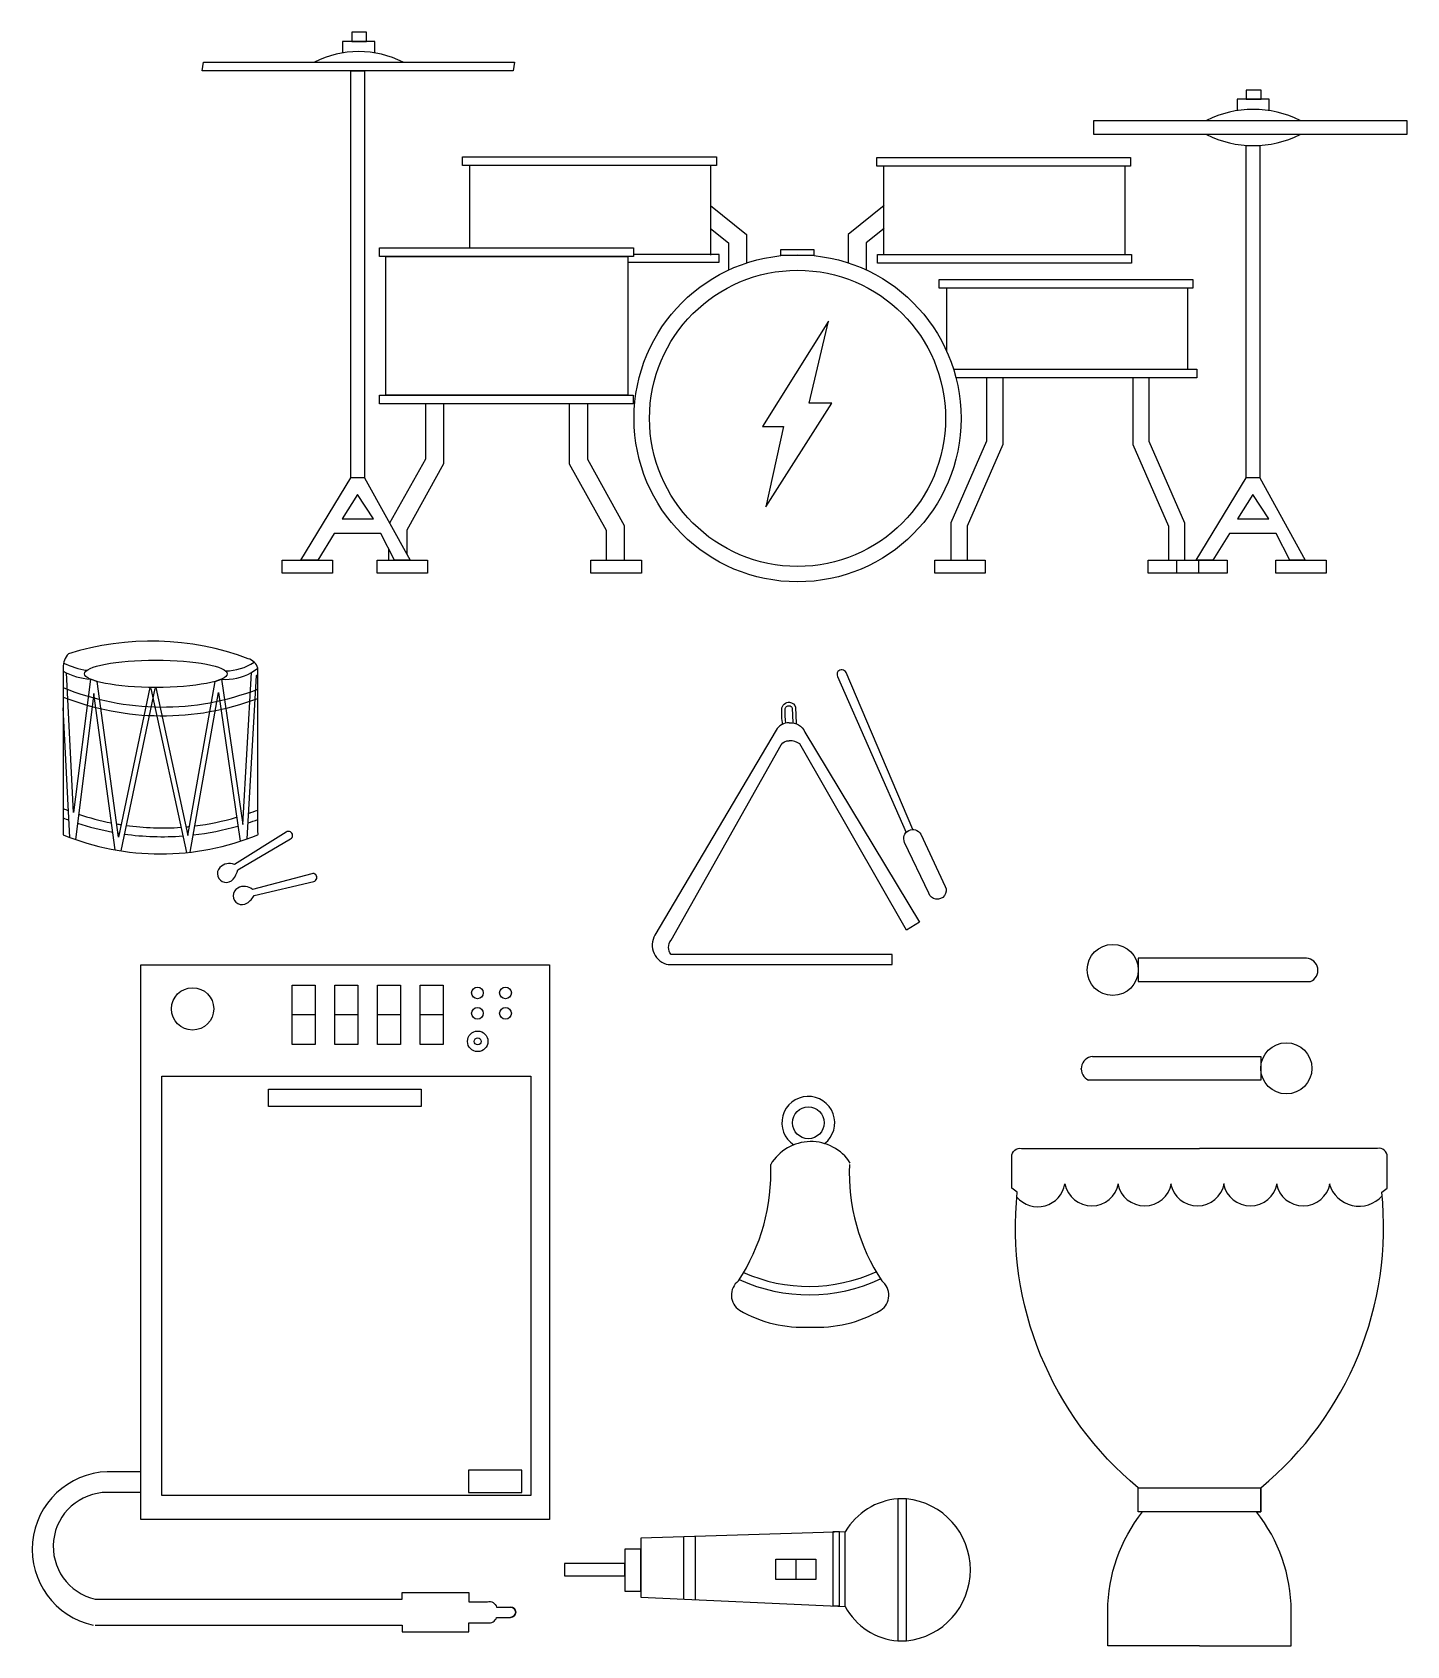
# Model space of a CAD drawing. Header units: millimetres. Extents: x -4763 to 645, y -25 to 217.
# Drawn here: x -105.92 to -92, y 9.79 to 26.13 of the extents above; entities that cross this region are included whole.
import ezdxf

# ---------------------------------------------------------------- set-up
doc = ezdxf.new("R2010")
doc.units = ezdxf.units.MM
doc.header["$LTSCALE"] = 0.5

# ---------------------------------------------------------------- blocks, each defined once
blk = doc.blocks.new('*U383')
blk.add_circle((0, 0), 0.0593)
blk = doc.blocks.new('*U384')
at = {"color": 0, "linetype": 'ByBlock', "lineweight": -2, "transparency": 16777216}
for p in [(0, 0), (0.284, 0), (0, -0.207), (0.284, -0.207)]:
    blk.add_blockref('*U383', p, dxfattribs=at)
blk = doc.blocks.new('*U385')
blk.add_line((0.117, 0), (-0.117, 0))
blk.add_lwpolyline([(-0.117, 0.3), (0.117, 0.3), (0.117, -0.3), (-0.117, -0.3)], close=True)
blk = doc.blocks.new('*U386')
at = {"color": 0, "linetype": 'ByBlock', "lineweight": -2, "transparency": 16777216}
for p in [(0, 0), (0.433, 0), (0.865, 0), (1.298, 0)]:
    blk.add_blockref('*U385', p, dxfattribs=at)

msp = doc.modelspace()

# ---------------------------------------------------------------- linework, layer by layer
for p, q in [((-99.32527, 10.89614), (-99.32527, 10.26624)), ((-99.20574, 10.89997), (-99.20574, 10.26088)), ((-98.18687, 10.67015), (-98.18687, 10.46459))]:
    msp.add_line(p, q)
for points in [[(-102.45076, 25.92102), (-102.45076, 26.03648), (-102.77564, 26.03648), (-102.77564, 25.92102)], [(-93.39255, 25.3354), (-93.39255, 25.45086), (-93.71743, 25.45086), (-93.71743, 25.3354)], [(-101.49116, 24.78231), (-101.49116, 23.9464)], [(-99.05047, 24.78231), (-99.05047, 23.87353)], [(-99.05047, 24.37543), (-98.68592, 24.08374), (-98.68592, 23.79381)], [(-97.2926, 24.37543), (-97.65716, 24.08374), (-97.65716, 23.79381)], [(-99.05047, 24.14292), (-98.86746, 23.99649), (-98.86746, 23.72201)], [(-97.2926, 24.14292), (-97.47561, 23.99649), (-97.47561, 23.72201)], [(-99.88601, 23.85887), (-99.88601, 23.8035), (-98.96207, 23.8035), (-98.96207, 23.87886), (-99.83081, 23.87886)], [(-96.5902, 22.72017), (-94.21743, 22.72017), (-94.21743, 23.53868), (-96.66211, 23.53868), (-96.66211, 22.90731)], [(-97.85539, 23.20614), (-98.52558, 22.1389), (-98.31036, 22.1389), (-98.49012, 21.32437), (-97.82265, 22.37527), (-98.0515, 22.37527), (-97.85539, 23.20614)], [(-96.5902, 22.72017), (-94.12442, 22.72017), (-94.12442, 22.63264), (-96.56514, 22.63264)], [(-96.25604, 22.63264), (-96.25604, 21.98895), (-96.61669, 21.16379), (-96.61669, 20.78506)], [(-96.09162, 22.63264), (-96.09162, 21.95459), (-96.45227, 21.12943), (-96.45227, 20.78506)], [(-94.77511, 22.63264), (-94.77511, 21.95459), (-94.41445, 21.12943), (-94.41445, 20.78506)], [(-94.61068, 22.63264), (-94.61068, 21.98895), (-94.25003, 21.16379), (-94.25003, 20.78506)], [(-101.93803, 22.36801), (-101.93803, 21.80857), (-102.29952, 21.15834)], [(-101.75311, 22.36801), (-101.75311, 21.76063), (-102.12624, 21.08944), (-102.12624, 20.8447)], [(-100.4815, 22.36801), (-100.4815, 21.76063), (-100.10837, 21.08944), (-100.10837, 20.78506)], [(-100.29658, 22.36801), (-100.29658, 21.80857), (-99.92345, 21.13739), (-99.92345, 20.78506)], [(-102.55467, 21.62018), (-102.09329, 20.78506), (-102.25005, 20.78506), (-102.38971, 21.05545), (-102.85999, 21.05545), (-103.02815, 20.78506), (-103.19917, 20.78506), (-102.69159, 21.62018)], [(-93.48903, 21.62018), (-93.02765, 20.78506), (-93.18441, 20.78506), (-93.32407, 21.05545), (-93.79435, 21.05545), (-93.96251, 20.78506), (-94.13352, 20.78506), (-93.62595, 21.62018)], [(-102.62343, 21.44851), (-102.78019, 21.20356), (-102.46382, 21.20356), (-102.62343, 21.44851)], [(-93.55779, 21.44851), (-93.71455, 21.20356), (-93.39817, 21.20356), (-93.55779, 21.44851)], [(-102.31116, 20.90337), (-102.31116, 20.78506)], [(-104.72623, 19.49683), (-105.04544, 17.9819), (-105.25976, 19.55561), (-105.32921, 19.57936), (-105.49935, 18.23035), (-105.57212, 19.64356)], [(-104.66674, 19.49636), (-104.34128, 17.99738), (-104.06671, 19.55757), (-104.0009, 19.58086), (-103.78636, 18.10821), (-103.69831, 19.64618), (-103.6346, 19.69134)], [(-103.74278, 17.96346), (-103.64804, 19.61834), (-103.6346, 19.62786)], [(-104.67555, 19.48615), (-105.02198, 17.84208)], [(-104.71735, 19.48537), (-104.35667, 17.82423)], [(-104.31843, 17.82841), (-104.03367, 19.44656), (-103.81406, 17.93905)], [(-105.53824, 17.97843), (-105.60577, 19.28994)], [(-105.08, 17.85184), (-105.2954, 19.43354), (-105.48153, 17.95776)], [(-93.01613, 16.75502), (-94.71866, 16.75502), (-94.71866, 16.51778), (-92.97499, 16.51778)], [(-92.90037, 16.6265), (-92.90037, 16.6364)], [(-95.18101, 15.75842), (-93.47848, 15.75842), (-93.47848, 15.52117), (-95.22215, 15.52117)], [(-95.29677, 15.6299), (-95.29677, 15.6398)], [(-99.75612, 10.88234), (-99.75612, 10.28556), (-97.6859, 10.19272), (-97.6859, 10.94865), (-99.75612, 10.88234)]]:
    msp.add_lwpolyline(points)
for points in [[(-102.68335, 26.03648), (-102.53411, 26.03648), (-102.53411, 26.12982), (-102.68335, 26.12982)], [(-104.1844, 25.82585), (-101.0368, 25.82585), (-101.04933, 25.73939), (-104.19693, 25.73939)], [(-102.69159, 25.73939), (-102.55467, 25.73939), (-102.55467, 21.62018), (-102.69159, 21.62018)], [(-93.62515, 25.45086), (-93.47591, 25.45086), (-93.47591, 25.5442), (-93.62515, 25.5442)], [(-95.16832, 25.2375), (-92.00069, 25.2375), (-92.00069, 25.09402), (-95.16832, 25.09402)], [(-101.56066, 24.86984), (-98.98997, 24.86984), (-98.98997, 24.78231), (-101.56066, 24.78231)], [(-97.36769, 24.86166), (-94.797, 24.86166), (-94.797, 24.77413), (-97.36769, 24.77413)], [(-93.62595, 24.98251), (-93.48903, 24.98251), (-93.48903, 21.62018), (-93.62595, 21.62018)], [(-94.85085, 24.77413), (-97.29764, 24.77413), (-97.29764, 23.88004), (-94.85085, 23.88004)], [(-102.4015, 23.9464), (-99.83081, 23.9464), (-99.83081, 23.85887), (-102.4015, 23.85887)], [(-102.33712, 23.85887), (-99.88601, 23.85887), (-99.88601, 22.45554), (-102.33712, 22.45554)], [(-98.33902, 23.93048), (-98.00405, 23.93048), (-98.00405, 23.86841), (-98.33902, 23.86841)], [(-97.3583, 23.88004), (-94.78761, 23.88004), (-94.78761, 23.79251), (-97.3583, 23.79251)], [(-96.73643, 23.62621), (-94.16574, 23.62621), (-94.16574, 23.53868), (-96.73643, 23.53868)], [(-102.40265, 22.45554), (-99.83196, 22.45554), (-99.83196, 22.36801), (-102.40265, 22.36801)], [(-103.38845, 20.78506), (-102.87781, 20.78506), (-102.87781, 20.65181), (-103.38845, 20.65181)], [(-102.42674, 20.78506), (-101.9161, 20.78506), (-101.9161, 20.65181), (-102.42674, 20.65181)], [(-100.26101, 20.78506), (-99.75037, 20.78506), (-99.75037, 20.65181), (-100.26101, 20.65181)], [(-96.77949, 20.78506), (-96.26885, 20.78506), (-96.26885, 20.65181), (-96.77949, 20.65181)], [(-94.61878, 20.78506), (-94.10814, 20.78506), (-94.10814, 20.65181), (-94.61878, 20.65181)], [(-94.32828, 20.78506), (-93.81764, 20.78506), (-93.81764, 20.65181), (-94.32828, 20.65181)], [(-93.32606, 20.78506), (-92.81542, 20.78506), (-92.81542, 20.65181), (-93.32606, 20.65181)], [(-104.81759, 16.68844), (-100.67923, 16.68844), (-100.67923, 11.07364), (-104.81759, 11.07364)], [(-104.60614, 15.56146), (-100.87054, 15.56146), (-100.87054, 11.31513), (-104.60614, 11.31513)], [(-103.52591, 15.42987), (-101.98169, 15.42987), (-101.98169, 15.2535), (-103.52591, 15.2535)], [(-100.96171, 11.57026), (-101.50184, 11.57026), (-101.50184, 11.3464), (-100.96171, 11.3464)], [(-97.06617, 11.28207), (-97.15235, 11.28207), (-97.15235, 9.84334), (-97.06617, 9.84334)], [(-94.71919, 11.39328), (-93.47872, 11.39328), (-93.47872, 11.14918), (-94.71919, 11.14918)], [(-97.74384, 10.9468), (-97.8105, 10.9468), (-97.8105, 10.19831), (-97.74384, 10.19831)], [(-99.91673, 10.62522), (-100.5292, 10.62522), (-100.5292, 10.50031), (-99.91673, 10.50031)], [(-99.75612, 10.77095), (-99.91673, 10.77095), (-99.91673, 10.34625), (-99.75612, 10.34625)], [(-98.38925, 10.67015), (-97.98449, 10.67015), (-97.98449, 10.46459), (-98.38925, 10.46459)]]:
    msp.add_lwpolyline(points, close=True)
for points in [[(-105.55107, 19.83605, 0.20632123), (-105.60577, 19.6973), (-105.60577, 18.00502, 0.19703197), (-103.6346, 18.00502, 0.43016226), (-103.6346, 18.02623), (-103.6346, 19.69134, 0.25238911), (-103.73121, 19.78765, 0.99683316)], [(-97.00239, 18.05838), (-97.67708, 19.64648, 1), (-97.76606, 19.60868), (-97.06991, 18.02851)], [(-98.32089, 19.12396, -0.03577187), (-98.32935, 19.27586, -0.44409566), (-98.24927, 19.34596, -0.29781557), (-98.18903, 19.29565), (-98.18324, 19.1309)], [(-98.28729, 19.13489, -0.03417361), (-98.29466, 19.27531, -0.44409566), (-98.25331, 19.3115, -0.26992883), (-98.22351, 19.28912), (-98.21817, 19.13719)], [(-98.25331, 19.13733, 0.28191797), (-98.38669, 19.06373), (-99.61261, 16.98805, 0.51993771), (-99.47759, 16.69009), (-97.21045, 16.69009), (-97.21045, 16.79129), (-99.44946, 16.79129, -0.3559134), (-99.44946, 16.93746), (-98.33558, 18.91639, -0.26256843), (-98.25331, 18.95672, 0.38566345)], [(-98.25331, 19.13733, -0.33192857), (-98.09536, 19.04481), (-96.9352, 17.11897), (-97.06719, 17.03946), (-98.1474, 18.92564, 0.15574618), (-98.25331, 18.95672, 1.08594113)], [(-103.3456, 18.03243), (-103.87048, 17.70433, 0.30769762), (-104.01843, 17.67395, 1.04304399), (-103.88467, 17.55446, 0.11697673), (-103.83737, 17.65136), (-103.30247, 17.96342, 1.03100301), (-103.3456, 18.03243, 0.1630576)], [(-96.92233, 18.0109), (-96.67321, 17.48053, -1.04881693), (-96.83929, 17.41198), (-97.08479, 17.92792, -0.9722898), (-96.92233, 18.0109, -0.03061681)], [(-103.08872, 17.61092), (-103.68682, 17.45145, 0.30769762), (-103.83715, 17.46586, 1.04304399), (-103.74439, 17.31236, 0.11697673), (-103.67072, 17.39109), (-103.06775, 17.5323, 1.03100301), (-103.08872, 17.61092, 0.1630576)], [(-94.09896, 9.79417), (-95.02707, 9.79417), (-95.02707, 10.14583, -0.17027261), (-94.67518, 11.14918), (-94.71919, 11.14918), (-94.71919, 11.39328, -0.25114564), (-95.94429, 14.38678), (-95.99992, 14.42608), (-95.99992, 14.74492, -0.4626861), (-95.89992, 14.82985), (-94.09896, 14.82985)], [(-94.09896, 9.79417), (-93.17084, 9.79417), (-93.17084, 10.14583, 0.17027261), (-93.52273, 11.14918), (-93.47872, 11.14918), (-93.47872, 11.39328, 0.25114564), (-92.25363, 14.38678), (-92.19799, 14.42608), (-92.19799, 14.74492, 0.4626861), (-92.298, 14.82985), (-94.09896, 14.82985)], [(-104.81759, 11.55567), (-105.15844, 11.55567, 0.88180067), (-105.30117, 10.00182)], [(-104.81759, 11.3464), (-105.15844, 11.3464, 0.89417398), (-105.27962, 10.26522), (-102.17143, 10.26522), (-102.17143, 10.33258), (-101.49885, 10.33258), (-101.49885, 10.24004), (-101.30962, 10.24004, -0.39956897), (-101.21677, 10.18555), (-101.07478, 10.18555, -1), (-101.07478, 10.08149, 1)], [(-104.81759, 11.3464), (-104.81759, 11.3464, -11.73444226)], [(-105.27962, 10.00182), (-102.17143, 10.00182), (-102.17143, 9.93446), (-101.49885, 9.93446), (-101.49885, 10.027), (-101.30962, 10.027, 0.39956897), (-101.21677, 10.08149), (-101.07478, 10.08149, 1), (-101.07478, 10.18555)]]:
    msp.add_lwpolyline(points, format="xyb")
for centre, radius in [((-98.16883, 22.22094), 1.65569), ((-98.16883, 22.22094), 1.4993), ((-94.97765, 16.6364), 0.25899), ((-104.29487, 16.24241), 0.2143), ((-101.40765, 15.91308), 0.10373), ((-101.40765, 15.91308), 0.03494), ((-93.21949, 15.6398), 0.25899), ((-98.06024, 15.08851), 0.16065)]:
    msp.add_circle(centre, radius)
for centre, radius, start, end in [((-102.6128, 24.95434), 0.9803, 62.750707, 117.249293), ((-93.55459, 24.28546), 1.06356, 63.527527, 116.472473), ((-93.55459, 26.04606), 1.06356, 243.527527, 296.472473), ((-104.71102, 17.18439), 2.78154, 69.374828, 107.578342), ((-105.27493, 20.27638), 0.69913, 241.757137, 265.547217), ((-105.22961, 20.52329), 0.86394, 244.503235, 260.933653), ((-103.96105, 20.11536), 0.53774, 265.389873, 299.248039), ((-103.96252, 20.19526), 0.53093, 270.320875, 303.334913), ((-104.60017, 21.96261), 2.66432, 247.825517, 291.24818), ((-104.60017, 21.96261), 2.75318, 248.577207, 290.530866), ((-104.60017, 20.73836), 2.66432, 247.825517, 249.063721), ((-104.60017, 20.73836), 2.75318, 248.577207, 249.879998), ((-104.60017, 20.73836), 2.66432, 251.414543, 258.811507), ((-104.60017, 20.73836), 2.66432, 277.083417, 286.365891), ((-104.60017, 20.73836), 2.75318, 288.347656, 290.530866), ((-104.60017, 20.73836), 2.66432, 289.107173, 291.24818), ((-104.60017, 20.73836), 2.75318, 251.787066, 259.445015), ((-104.60017, 20.73836), 2.66432, 259.984917, 260.954701), ((-104.60017, 20.73836), 2.75318, 260.576603, 260.862531), ((-104.60017, 20.73836), 2.75318, 261.942074, 274.309018), ((-104.60017, 20.73836), 2.66432, 262.070374, 274.042377), ((-104.60017, 20.73836), 2.66432, 275.166064, 275.921987), ((-104.60017, 20.73836), 2.75318, 276.516648, 286.103538), ((-93.0241, 16.63145), 0.12383, 293.365509, 86.30823), ((-95.17304, 15.63485), 0.12383, 93.69177, 246.634491), ((-98.06024, 15.08851), 0.26775, 308.074155, 236.550575), ((-98.03342, 14.42427), 0.47408, 32.805398, 149.296307), ((-100.42758, 14.58296), 1.98829, 326.558672, 2.403281), ((-95.65664, 14.58296), 1.98829, 177.596719, 213.441328), ((-95.73659, 14.51704), 0.2786, 220.287555, 350.388275), ((-95.19059, 14.52442), 0.27661, 191.236322, 349.428852), ((-94.65521, 14.52442), 0.27661, 191.236322, 349.428852), ((-94.11984, 14.52442), 0.27661, 191.236322, 349.428852), ((-93.58447, 14.52442), 0.27661, 191.236322, 349.428852), ((-93.04909, 14.52442), 0.27661, 191.236322, 349.428852), ((-92.48311, 14.55926), 0.31469, 196.379156, 317.844506), ((-98.05266, 15.0678), 1.63522, 246.103807, 294.537276), ((-98.65523, 13.3426), 0.1837, 128.053069, 235.995195), ((-98.05214, 15.05007), 1.70308, 245.457373, 295.114967), ((-97.429, 13.3426), 0.1837, 304.004805, 51.946931), ((-98.11407, 14.30964), 1.2913, 240.090381, 273.194586), ((-97.97015, 14.30964), 1.2913, 266.805414, 299.909619), ((-97.0974, 10.60051), 0.68377, 94.609211, 149.392845), ((-97.14179, 10.5627), 0.72333, 276.000922, 83.999078), ((-97.1078, 10.49347), 0.65166, 207.484724, 266.079784)]:
    msp.add_arc(centre, radius, start, end)
msp.add_ellipse((-104.66674, 19.6348), major_axis=(0.72297, 0), ratio=0.19148939)

# ---------------------------------------------------------------- block references
for name, p in [('*U386', (-103.17114, 16.18063)), ('*U384', (-101.41012, 16.40424))]:
    msp.add_blockref(name, p)

doc.saveas('drawing.dxf')
